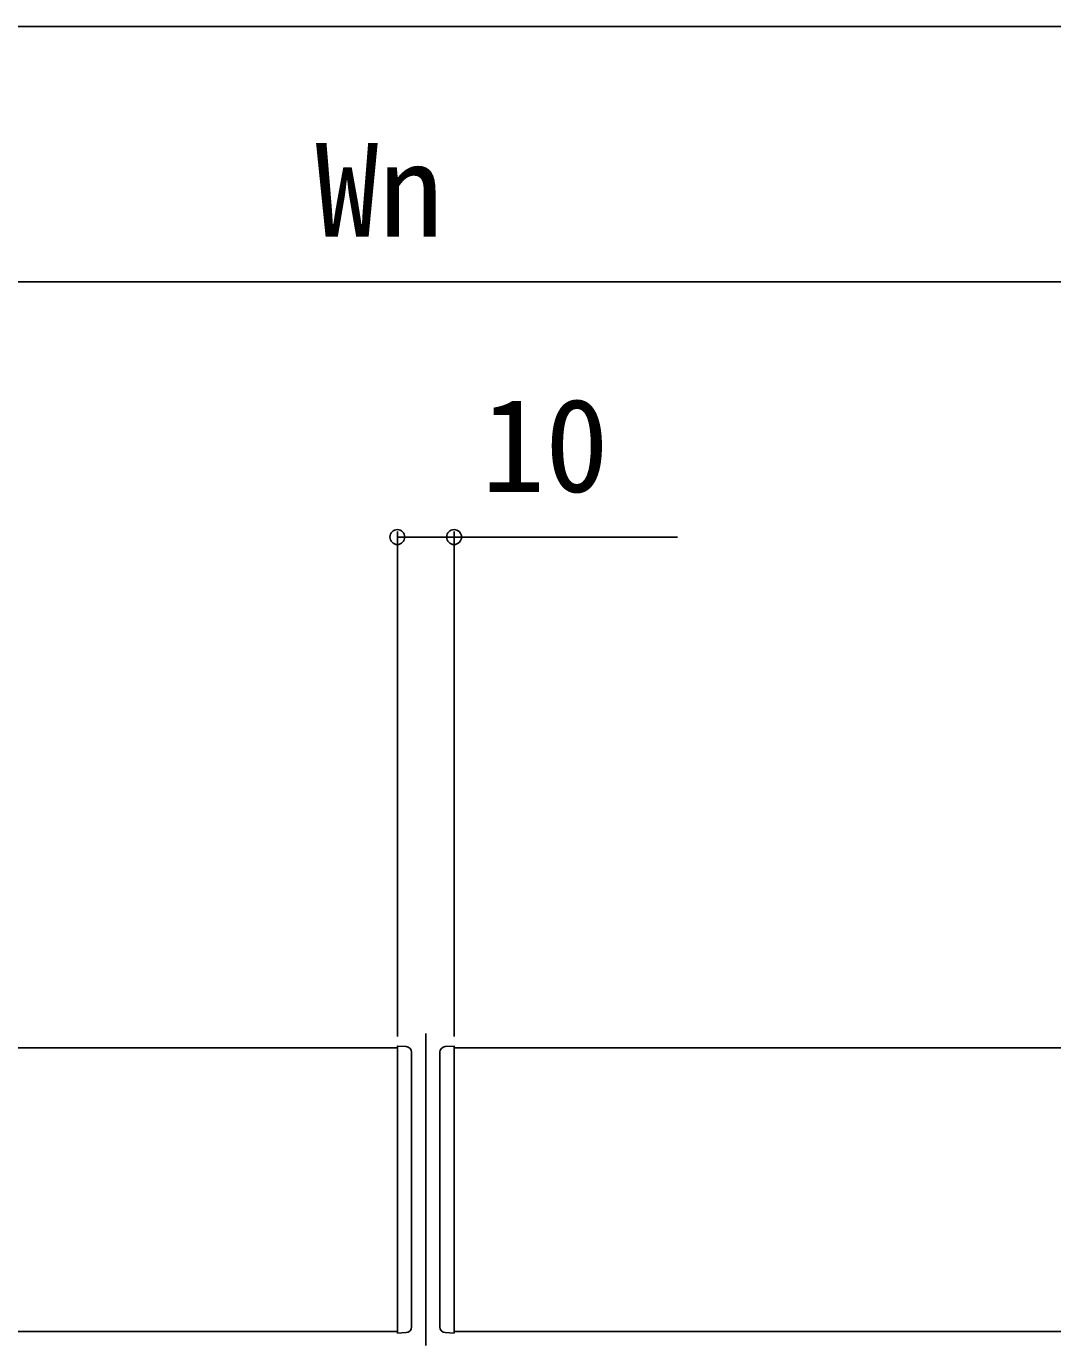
# Model space of a CAD drawing. Units: millimetres, scale not verified. Extents: x -1312 to 1312, y -1953 to 1941.
# Drawn here: x 769.9 to 950.8, y -404.9 to -172.3 of the extents above; entities that cross this region are included whole.
import ezdxf
from ezdxf.enums import TextEntityAlignment as Align

# ---------------------------------------------------------------- set-up
doc = ezdxf.new("R2010")
doc.units = ezdxf.units.MM
doc.header["$LTSCALE"] = 10
for name, color, linetype in [('0-4_YKK_12', 2, 'Continuous'), ('0-5_YKK_13', 4, 'Continuous'), ('0-6_YKK_D', 6, 'Continuous')]:
    doc.layers.add(name, color=color, linetype=linetype)
doc.styles.add('ＭＳ ゴシック', font='')
doc.styles.get('ＭＳ ゴシック').set_extended_font_data('MS Gothic')

msp = doc.modelspace()

# ---------------------------------------------------------------- linework, layer by layer
at = {"layer": '0-4_YKK_12'}
msp.add_line((840.29, -349.85), (840.29, -404.85), dxfattribs=at)
msp.add_lwpolyline([(835.29, -402.35), (-199.71, -402.35), (-199.71, -352.35), (835.29, -352.35)], close=True, dxfattribs=at)
msp.add_lwpolyline([(1136.52, -352.35), (845.29, -352.35), (845.29, -402.35), (1136.52, -402.35)], dxfattribs=at)
at = {"layer": '0-5_YKK_13'}
for p, q in [((835.29, -402.06), (835.29, -352.65)), ((837.79, -353.15), (837.79, -401.56)), ((842.79, -353.15), (842.79, -401.56)), ((845.29, -402.06), (845.29, -352.65)), ((835.29, -402.65), (835.29, -402.06)), ((845.29, -402.65), (845.29, -402.06)), ((836.85, -402.56), (835.29, -402.65)), ((843.73, -402.56), (845.29, -402.65))]:
    msp.add_line(p, q, dxfattribs=at)
for points in [[(835.29, -352.65), (835.29, -352.05), (836.85, -352.15)], [(845.29, -352.65), (845.29, -352.05), (843.73, -352.15)]]:
    msp.add_lwpolyline(points, dxfattribs=at)
for centre, start, end in [((836.79, -353.15), 0, 86.5), ((843.79, -353.15), 93.5, 180), ((836.79, -401.56), 273.5, 0), ((843.79, -401.56), 180, 266.5)]:
    msp.add_arc(centre, 1, start, end, dxfattribs=at)
at = {"layer": '0-6_YKK_D'}
for p, q in [((36.29, -172.35), (1136.52, -172.35)), ((665.29, -217.35), (1015.29, -217.35)), ((835.29, -350.35), (835.29, -261.35)), ((845.29, -350.35), (845.29, -261.35))]:
    msp.add_line(p, q, dxfattribs=at)
msp.add_lwpolyline([(835.29, -262.35), (845.29, -262.35), (884.67, -262.35)], dxfattribs=at)
for centre in [(835.29, -262.35), (845.29, -262.35)]:
    msp.add_circle(centre, 1.31, dxfattribs=at)

# ---------------------------------------------------------------- texts
at = {"layer": '0-6_YKK_D', "style": 'ＭＳ ゴシック'}
for s, p in [('Wn', (820.8, -214.35)), ('10', (850.09, -259.35))]:
    msp.add_text(s, height=16.5, dxfattribs=at).set_placement(p, align=Align.BOTTOM_LEFT)

doc.saveas('drawing.dxf')
